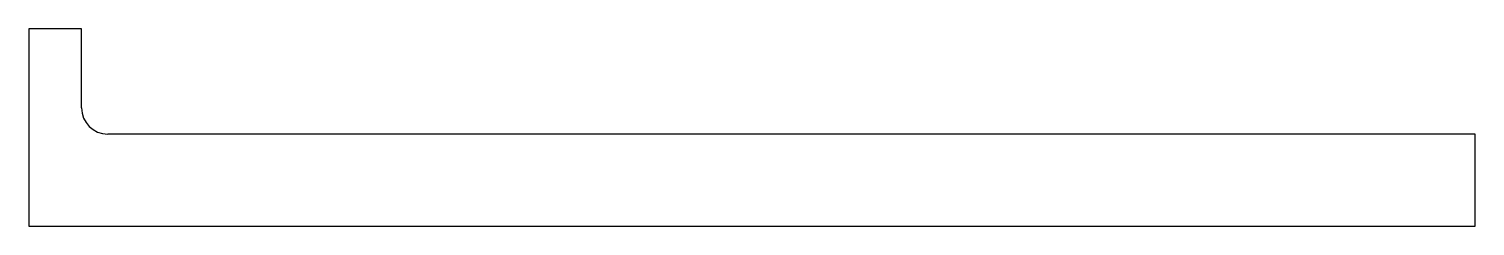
# Model space of a CAD drawing. Header units: millimetres. Extents: x -20 to 1080, y -75 to 75.
import ezdxf

# ---------------------------------------------------------------- set-up
doc = ezdxf.new("R2010")
doc.units = ezdxf.units.MM

msp = doc.modelspace()

# ---------------------------------------------------------------- linework, layer by layer
at = {"color": 7, "linetype": 'Continuous', "lineweight": 25}
for p, q in [((-20, 75), (-20, -75)), ((20, 75), (-20, 75)), ((20, 15), (20, 75)), ((1080, -5), (40, -5)), ((1080, -75), (1080, -5)), ((-20, -75), (1080, -75))]:
    msp.add_line(p, q, dxfattribs=at)
msp.add_arc((40, 15), 20, 180, 270, dxfattribs=at)

doc.saveas('drawing.dxf')
